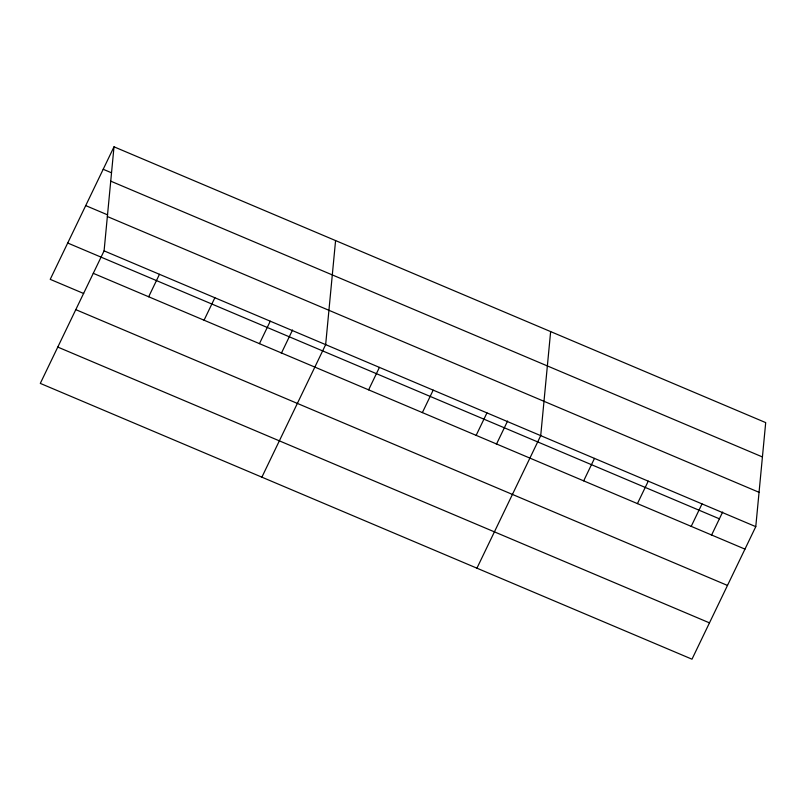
<?xml version="1.0" encoding="UTF-8"?>
<svg xmlns="http://www.w3.org/2000/svg" width="806" height="806" viewBox="0 0 806 806"><rect width="100%" height="100%" fill="white"/><g stroke="black" fill="none" stroke-linecap="round" stroke-linejoin="round"><path stroke-width="1.21" d="M104.085 250.868L114.009 146.813L765.7 422.606L755.776 526.65L691.991 659.187L40.3 383.394L104.085 250.868L755.776 526.65M335.578 240.581L325.654 344.636L261.879 477.162M550.639 331.598L540.715 435.643L476.93 568.18M114.009 146.813L50.224 279.35L83.693 293.505M148.667 296.769L159.477 274.302M204.059 320.204L214.87 297.746M259.451 343.648L270.262 321.191M281.334 353.3L292.558 329.986M368.614 389.842L379.425 367.385M422.374 412.601L433.185 390.134M476.145 435.351L486.955 412.894M496.395 444.318L507.609 420.994M583.675 480.86L594.485 458.392M637.435 503.609L648.246 481.152M691.205 526.358L702.016 503.901M711.456 535.325L722.67 512.012M103.198 169.28L111.278 172.696M110.734 181.149L762.426 456.942M85.718 205.601L107.641 214.88M107.359 216.532L759.051 492.315M67.704 243.019L719.395 518.812M93.274 273.325L744.966 549.118M75.794 309.645L727.486 585.438M57.78 347.074L709.471 622.867"/></g></svg>
